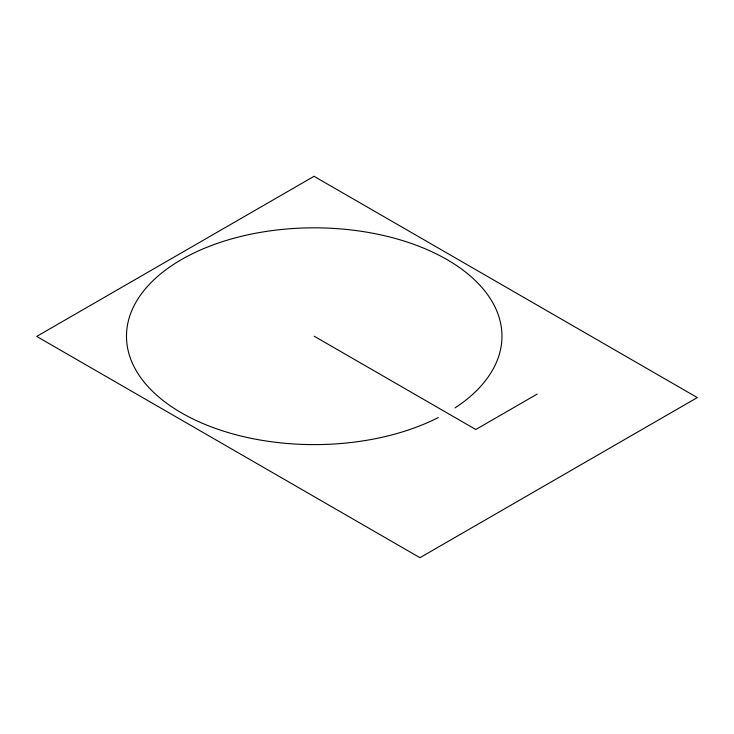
<?xml version="1.0" encoding="UTF-8"?>
<svg xmlns="http://www.w3.org/2000/svg" width="734" height="734" viewBox="0 0 734 734"><rect width="100%" height="100%" fill="white"/><g stroke="black" fill="none" stroke-linecap="round" stroke-linejoin="round"><path stroke-width="1.1" d="M537.205 394.057L475.797 429.509L314.216 336.227M438.363 417.527A187.73 108.384 0 0 1 131.9 362.073A187.73 108.384 0 0 1 358.999 230.962A187.73 108.384 0 0 1 455.034 407.902M314.042 176.307L36.7 336.42L419.958 557.693L697.3 397.58L314.042 176.307"/></g></svg>
